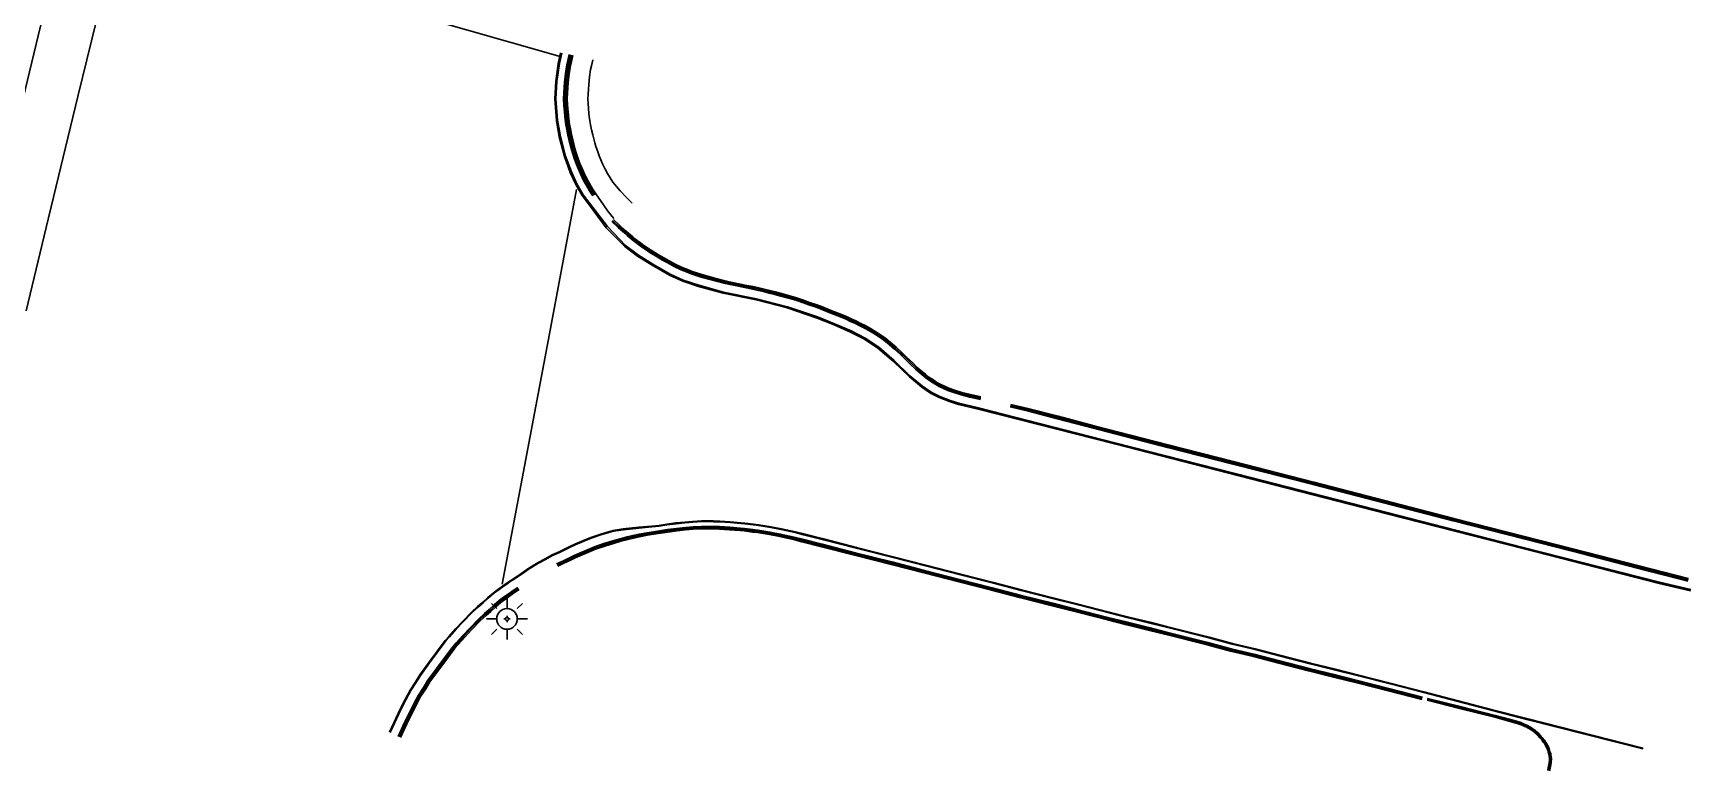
# Model space of a CAD drawing. Header units: metres. Extents: x 585772 to 587013, y 4140825 to 4141582.
# Drawn here: x 586138.1 to 586243.6, y 4140825.1 to 4140872 of the extents above; entities that cross this region are included whole.
import ezdxf

# ---------------------------------------------------------------- set-up
doc = ezdxf.new("R2010")
doc.units = ezdxf.units.M
doc.header["$MEASUREMENT"] = 0
for name, color, linetype, lineweight in [('BACK_OF_CURB', 5, 'Continuous', 30), ('BOTTOM_OF_CURB', 3, 'Continuous', 30), ('ELECTRIC_POLE', 4, 'Continuous', 30), ('FOOT_PATH', 2, 'Continuous', 30), ('GUTTER', 30, 'Continuous', 30), ('LIGHT_POLE', 5, 'Continuous', 30), ('PAINT_STRIPE', 4, 'Continuous', 30), ('TOP_OF_CURB', 1, 'Continuous', 30)]:
    doc.layers.add(name, color=color, linetype=linetype, lineweight=lineweight)
doc.layers.add('PAVED_ROAD', color=140, linetype='Continuous', lineweight=30, true_color=0x38a9ff)

# ---------------------------------------------------------------- blocks, each defined once
blk = doc.blocks.new('SYM232')
at = {"layer": 'ELECTRIC_POLE'}
for p, q in [((-2, 0), (-1, 0)), ((0, 1), (0, 2)), ((1, 0), (2, 0)), ((0, -1), (0, -2))]:
    blk.add_line(p, q, dxfattribs=at)
blk.add_circle((0, 0), 1.000000000149078, dxfattribs=at)
blk = doc.blocks.new('SYM001')
at = {"layer": 'ELECTRIC_POLE', "xscale": 0.5, "yscale": 0.5, "zscale": 0.5}
blk.add_blockref('SYM232', (0, 0), dxfattribs=at)
blk = doc.blocks.new('SYM205')
at = {"color": 0, "linetype": 'ByBlock', "lineweight": -2}
for p, q in [((0, 0.25), (0, 0.5)), ((-0.25, 0.25), (-0.375, 0.375)), ((0.25, 0.25), (0.375, 0.375)), ((0.25, 0), (0.5, 0)), ((-0.25, -0.25), (-0.375, -0.375)), ((0, -0.25), (0, -0.5)), ((0.25, -0.25), (0.375, -0.375))]:
    blk.add_line(p, q, dxfattribs=at)
at = {"color": 0, "linetype": 'ByBlock', "lineweight": -2, "flags": 128}
blk.add_lwpolyline([(-0.5, 0), (-0.25, 0, 1), (0.25, 0, 1), (-0.25, 0)], format="xyb", dxfattribs=at)
blk = doc.blocks.new('SYM205_1')
at = {"layer": 'LIGHT_POLE', "xscale": 26.246667, "yscale": 26.246667, "zscale": 26.246667}
blk.add_blockref('SYM205', (0, 0), dxfattribs=at)
blk = doc.blocks.new('SYM003')
at = {"layer": 'LIGHT_POLE', "xscale": 0.5, "yscale": 0.5, "zscale": 0.5}
blk.add_blockref('SYM205_1', (0, 0), dxfattribs=at)

msp = doc.modelspace()

# ---------------------------------------------------------------- linework, layer by layer
at = {"layer": 'BACK_OF_CURB'}
for points in [[(586173.869286, 4140861.775898, -18.893358), (586173.649834, 4140862.100898, -18.876809), (586173.455513, 4140862.439981, -18.85569), (586173.28332, 4140862.748252, -18.829771), (586173.085087, 4140863.15391, -18.815), (586172.95836, 4140863.457286, -18.818), (586172.844688, 4140863.734768, -18.82), (586172.694167, 4140864.145463, -18.824), (586172.600893, 4140864.409504, -18.826), (586172.515916, 4140864.691397, -18.827), (586172.383329, 4140865.231129, -18.83), (586172.292514, 4140865.594552, -18.832), (586172.228775, 4140865.94527, -18.836), (586172.16965, 4140866.241029, -18.835), (586172.124815, 4140866.568471, -18.837), (586172.102255, 4140866.803194, -18.838), (586172.048684, 4140867.466396, -18.839), (586172.026367, 4140867.854891, -18.839), (586172.048779, 4140868.236073, -18.84), (586172.089095, 4140868.898864, -18.841), (586172.150387, 4140869.447332, -18.842), (586172.231768, 4140869.979936, -18.844), (586172.294976, 4140870.255466, -18.844), (586172.378094, 4140870.634282, -18.845)], [(586175.023614, 4140860.175075, -18.791), (586175.427746, 4140859.789141, -18.794), (586175.737467, 4140859.506623, -18.795), (586176.003855, 4140859.28147, -18.796), (586176.245905, 4140859.066726, -18.797), (586176.366401, 4140858.972067, -18.797), (586176.532261, 4140858.847616, -18.797), (586176.711785, 4140858.718195, -18.797), (586176.878683, 4140858.590979, -18.797), (586177.020159, 4140858.485468, -18.798), (586177.125906, 4140858.413218, -18.797), (586177.278817, 4140858.30691, -18.797), (586177.414588, 4140858.221321, -18.797), (586177.882263, 4140857.936922, -18.794), (586178.229431, 4140857.733961, -18.79), (586178.567398, 4140857.548801, -18.789), (586178.957315, 4140857.325893, -18.784), (586179.392454, 4140857.128014, -18.777723), (586179.725684, 4140856.985137, -18.769638), (586180.02553, 4140856.874619, -18.764051), (586180.652263, 4140856.668445, -18.755947), (586181.632628, 4140856.406955, -18.74702), (586182.19476, 4140856.250722, -18.742341), (586182.488883, 4140856.191871, -18.7394), (586183.512088, 4140855.981498, -18.724382), (586183.914095, 4140855.906847, -18.721), (586184.284342, 4140855.822175, -18.718), (586184.613064, 4140855.74261, -18.713328), (586184.968137, 4140855.650513, -18.711), (586185.324829, 4140855.565926, -18.708), (586185.723909, 4140855.455489, -18.704), (586186.304013, 4140855.304436, -18.697), (586186.671608, 4140855.184515, -18.694), (586187.175529, 4140855.022657, -18.689), (586187.506389, 4140854.896718, -18.687), (586187.913214, 4140854.760174, -18.682), (586188.259635, 4140854.634874, -18.679305), (586188.816906, 4140854.412923, -18.670396), (586189.358505, 4140854.202529, -18.662372), (586189.852469, 4140853.992587, -18.658386), (586190.186541, 4140853.837319, -18.658), (586190.452675, 4140853.725493, -18.658609), (586190.776198, 4140853.559647, -18.663), (586191.08176, 4140853.405469, -18.666), (586191.39469, 4140853.229315, -18.672), (586191.621388, 4140853.090567, -18.677265), (586191.965351, 4140852.877162, -18.687973), (586192.337188, 4140852.615682, -18.697372), (586192.665601, 4140852.347238, -18.7046), (586193.009069, 4140852.050052, -18.70795), (586193.386162, 4140851.714709, -18.709), (586193.706654, 4140851.398721, -18.709), (586194.051357, 4140851.06306, -18.707), (586194.365332, 4140850.762602, -18.707), (586194.619636, 4140850.546668, -18.708), (586194.876187, 4140850.322086, -18.708), (586195.106, 4140850.136385, -18.708), (586195.34834, 4140849.983733, -18.708), (586195.614717, 4140849.807574, -18.709), (586195.828261, 4140849.696304, -18.71), (586196.098798, 4140849.556464, -18.711), (586196.375619, 4140849.440326, -18.712), (586196.677134, 4140849.32777, -18.714), (586197.200008, 4140849.165221, -18.717), (586197.74205, 4140849.028511, -18.721), (586198.417304, 4140848.876855, -18.727)], [(586200.316527, 4140848.408302, -18.734), (586201.488839, 4140848.122578, -18.74), (586203.329882, 4140847.651403, -18.748784), (586205.620757, 4140847.050439, -18.762888), (586210.328971, 4140845.825001, -18.795428), (586214.485376, 4140844.759438, -18.828807), (586219.595796, 4140843.455766, -18.871295), (586223.5351, 4140842.435865, -18.907), (586228.508136, 4140841.143387, -18.942), (586233.007452, 4140839.996595, -18.921), (586236.913429, 4140839.004612, -18.874027), (586241.142047, 4140837.909308, -18.826633), (586243.457457, 4140837.314724, -18.803)], [(586171.473391, 4140838.1026, -18.905785), (586171.901051, 4140838.309624, -18.859696), (586172.205373, 4140838.452627, -18.835588), (586172.581784, 4140838.636324, -18.800657), (586172.876953, 4140838.768073, -18.798585), (586173.427473, 4140838.997559, -18.791), (586173.875131, 4140839.180358, -18.783), (586174.462302, 4140839.38983, -18.772), (586175.021151, 4140839.557989, -18.762), (586175.483603, 4140839.695412, -18.751), (586175.939295, 4140839.813945, -18.739), (586176.289465, 4140839.893574, -18.726), (586176.68761, 4140839.977431, -18.716), (586177.183753, 4140840.076704, -18.708), (586177.72493, 4140840.161489, -18.702466), (586178.483764, 4140840.277851, -18.698758), (586179.062249, 4140840.354548, -18.699731), (586179.616549, 4140840.412096, -18.701356), (586180.097491, 4140840.45226, -18.707), (586180.633196, 4140840.480879, -18.712), (586181.05216, 4140840.480879, -18.717), (586181.372775, 4140840.478271, -18.72), (586181.768929, 4140840.462307, -18.723), (586182.415965, 4140840.422996, -18.727), (586183.093119, 4140840.367854, -18.732), (586183.336674, 4140840.34656, -18.733), (586183.87929, 4140840.280997, -18.737), (586184.188499, 4140840.244603, -18.738), (586184.456325, 4140840.198131, -18.741), (586184.955084, 4140840.116718, -18.743), (586185.60643, 4140839.991102, -18.746), (586185.896021, 4140839.927673, -18.748), (586186.486294, 4140839.794402, -18.751), (586187.013575, 4140839.663179, -18.754), (586188.271183, 4140839.346415, -18.76), (586190.368849, 4140838.808431, -18.773), (586192.710538, 4140838.217357, -18.786), (586194.780652, 4140837.675769, -18.797), (586197.007746, 4140837.110227, -18.809), (586199.092566, 4140836.570971, -18.82), (586200.869442, 4140836.114534, -18.829), (586202.951517, 4140835.586739, -18.838045), (586204.48426, 4140835.191595, -18.847523), (586206.462624, 4140834.689844, -18.856464), (586207.695929, 4140834.376369, -18.858), (586209.149341, 4140834.017393, -18.861), (586210.112614, 4140833.772518, -18.86558), (586212.80867, 4140833.09403, -18.873), (586214.303238, 4140832.698012, -18.875), (586215.755268, 4140832.34508, -18.879), (586217.378854, 4140831.921233, -18.883277), (586219.267958, 4140831.439563, -18.891), (586220.866846, 4140831.048553, -18.901), (586222.339893, 4140830.675067, -18.91), (586224.345196, 4140830.161502, -18.923), (586226.483808, 4140829.611836, -18.939)], [(586161.464178, 4140827.203638, -18.851), (586161.872987, 4140828.078033, -18.853), (586162.165997, 4140828.6864, -18.856), (586162.462945, 4140829.264502, -18.859), (586162.748972, 4140829.805017, -18.863), (586163.069569, 4140830.286127, -18.87), (586163.341837, 4140830.75079, -18.872), (586163.902444, 4140831.513096, -18.879152), (586164.38545, 4140832.173499, -18.883633), (586164.921175, 4140832.877452, -18.890534), (586165.132675, 4140833.116521, -18.891), (586165.550095, 4140833.593786, -18.891), (586165.985038, 4140834.051825, -18.892056), (586166.534022, 4140834.619361, -18.889), (586166.913464, 4140834.966509, -18.888965), (586167.217466, 4140835.229173, -18.89119), (586167.530552, 4140835.514761, -18.892), (586167.847387, 4140835.786456, -18.888), (586168.178384, 4140836.035948, -18.885), (586168.401779, 4140836.19718, -18.883), (586168.643488, 4140836.362319, -18.913477), (586168.916612, 4140836.550455, -18.926845), (586169.025435, 4140836.619603, -18.935471)], [(586226.812336, 4140829.57376, -18.943), (586228.888503, 4140829.045949, -18.923924), (586231.122744, 4140828.489238, -18.902825), (586232.09363, 4140828.227021, -18.890485), (586232.614217, 4140828.078588, -18.88), (586232.736308, 4140828.031607, -18.877), (586232.861011, 4140827.981703, -18.874), (586233.044727, 4140827.898698, -18.87), (586233.157758, 4140827.846506, -18.867), (586233.258337, 4140827.791091, -18.864), (586233.305273, 4140827.765813, -18.862), (586233.392347, 4140827.715831, -18.859), (586233.477001, 4140827.659847, -18.856), (586233.564545, 4140827.599545, -18.852), (586233.631983, 4140827.546132, -18.849), (586233.718344, 4140827.472693, -18.845), (586233.814398, 4140827.382249, -18.84), (586233.85813, 4140827.332696, -18.837), (586233.906857, 4140827.278724, -18.834), (586233.992158, 4140827.184851, -18.829), (586234.056145, 4140827.11157, -18.825), (586234.111132, 4140827.046735, -18.822), (586234.171786, 4140826.968834, -18.817), (586234.229393, 4140826.888649, -18.813), (586234.283085, 4140826.812262, -18.808), (586234.336662, 4140826.726501, -18.803), (586234.380917, 4140826.652709, -18.798), (586234.405593, 4140826.60624, -18.795), (586234.435092, 4140826.53206, -18.79), (586234.473798, 4140826.436298, -18.784), (586234.501682, 4140826.359781, -18.779), (586234.523871, 4140826.281673, -18.774), (586234.566484, 4140826.137364, -18.764), (586234.581453, 4140826.064852, -18.759), (586234.595794, 4140825.983547, -18.754), (586234.602014, 4140825.918213, -18.749), (586234.605829, 4140825.853507, -18.744), (586234.605829, 4140825.7865, -18.739), (586234.601603, 4140825.707573, -18.734), (586234.591713, 4140825.597327, -18.726), (586234.57168, 4140825.482801, -18.717), (586234.510053, 4140825.160599, -18.695), (586234.495821, 4140825.103647, -18.691)]]:
    msp.add_polyline3d(points, dxfattribs=at)
at = {"layer": 'BOTTOM_OF_CURB'}
for points in [[(586173.718126, 4140861.678353, -18.944), (586173.496969, 4140862.005627, -18.95), (586173.298849, 4140862.35134, -18.955), (586173.123766, 4140862.664786, -18.96), (586172.921038, 4140863.079641, -18.965), (586172.792029, 4140863.388478, -18.968), (586172.676843, 4140863.669657, -18.97), (586172.524798, 4140864.084512, -18.974), (586172.429769, 4140864.35352, -18.976), (586172.342227, 4140864.643919, -18.977), (586172.208611, 4140865.18784, -18.98), (586172.116463, 4140865.5566, -18.982), (586172.051958, 4140865.911532, -18.986), (586171.992061, 4140866.211149, -18.985), (586171.945987, 4140866.547643, -18.987), (586171.92295, 4140866.787337, -18.988), (586171.8691, 4140867.453986, -18.989), (586171.846063, 4140867.855013, -18.989), (586171.8691, 4140868.24682, -18.99), (586171.909703, 4140868.914334, -18.991), (586171.971904, 4140869.470931, -18.992), (586172.054838, 4140870.0137, -18.994), (586172.119342, 4140870.29488, -18.994), (586172.202276, 4140870.672859, -18.995)], [(586174.913112, 4140860.059363, -18.931), (586175.318567, 4140859.672165, -18.934), (586175.631874, 4140859.386376, -18.935), (586175.899106, 4140859.16051, -18.936), (586176.143301, 4140858.943864, -18.937), (586176.268955, 4140858.845152, -18.937), (586176.437456, 4140858.71872, -18.937), (586176.616488, 4140858.589654, -18.937), (586176.782356, 4140858.463222, -18.937), (586176.927162, 4140858.355228, -18.938), (586177.035107, 4140858.281476, -18.937), (586177.190444, 4140858.173482, -18.937), (586177.330354, 4140858.085284, -18.937), (586177.800314, 4140857.799495, -18.934), (586178.150601, 4140857.59471, -18.93), (586178.489249, 4140857.409178, -18.929), (586178.884337, 4140857.183312, -18.924), (586179.327804, 4140856.981646, -18.917723), (586179.666452, 4140856.836447, -18.909638), (586179.972847, 4140856.723514, -18.904051), (586180.606609, 4140856.515028, -18.895947), (586181.590587, 4140856.252575, -18.88702), (586182.157591, 4140856.094987, -18.882341), (586182.457075, 4140856.035064, -18.8794), (586183.481368, 4140855.824467, -18.864382), (586183.88164, 4140855.750139, -18.861), (586184.247686, 4140855.666427, -18.858), (586184.574156, 4140855.587407, -18.853328), (586184.929588, 4140855.495217, -18.851), (586185.285019, 4140855.410929, -18.848), (586185.682412, 4140855.300959, -18.844), (586186.259001, 4140855.150821, -18.837), (586186.622331, 4140855.032291, -18.834), (586187.122568, 4140854.871617, -18.829), (586187.452453, 4140854.74605, -18.827), (586187.860541, 4140854.609081, -18.822), (586188.202809, 4140854.485283, -18.819305), (586188.758335, 4140854.264027, -18.810396), (586189.298229, 4140854.054295, -18.802372), (586189.787441, 4140853.846374, -18.798386), (586190.121811, 4140853.690968, -18.798), (586190.385093, 4140853.580339, -18.798609), (586190.703665, 4140853.417031, -18.803), (586191.00644, 4140853.264259, -18.806), (586191.313658, 4140853.091321, -18.812), (586191.537449, 4140852.954353, -18.817265), (586191.877083, 4140852.743633, -18.827973), (586192.240413, 4140852.488135, -18.837372), (586192.562606, 4140852.224776, -18.8446), (586192.903557, 4140851.929767, -18.84795), (586193.27676, 4140851.597883, -18.849), (586193.594674, 4140851.284437, -18.849), (586193.940232, 4140850.947944, -18.847), (586194.258146, 4140850.643717, -18.847), (586194.515155, 4140850.425485, -18.848), (586194.773172, 4140850.19962, -18.848), (586195.01276, 4140850.006021, -18.848), (586195.261562, 4140849.849298, -18.848), (586195.533401, 4140849.669527, -18.849), (586195.754559, 4140849.55429, -18.85), (586196.031006, 4140849.411395, -18.851), (586196.316667, 4140849.291548, -18.852), (586196.625366, 4140849.17631, -18.854), (586197.156662, 4140849.011143, -18.857), (586197.704949, 4140848.872858, -18.861), (586198.382243, 4140848.720744, -18.867)], [(586200.27864, 4140848.252853, -18.884), (586201.45006, 4140847.967346, -18.89), (586203.289747, 4140847.496518, -18.898784), (586205.580307, 4140846.895637, -18.912888), (586210.288953, 4140845.670085, -18.945428), (586214.445735, 4140844.604426, -18.978807), (586219.55597, 4140843.300802, -19.021295), (586223.494926, 4140842.280991, -19.057), (586228.468253, 4140840.988437, -19.092), (586232.968002, 4140839.841535, -19.071), (586236.873677, 4140838.849628, -19.024027), (586241.10209, 4140837.754378, -18.976633), (586243.417661, 4140837.159752, -18.953)], [(586171.403676, 4140838.246613, -18.965), (586171.832168, 4140838.45404, -18.959), (586172.13626, 4140838.596935, -18.954), (586172.51407, 4140838.781315, -18.950657), (586172.813555, 4140838.914991, -18.948585), (586173.366448, 4140839.145466, -18.941), (586173.817978, 4140839.329846, -18.933), (586174.412339, 4140839.541883, -18.922), (586174.975311, 4140839.711282, -18.912), (586175.440663, 4140839.849567, -18.901), (586175.901408, 4140839.969414, -18.889), (586176.255235, 4140840.049875, -18.876), (586176.655425, 4140840.134163, -18.866), (586177.155662, 4140840.234255, -18.858), (586177.700422, 4140840.319601, -18.823744), (586177.834773, 4140840.340203, -18.816643), (586178.461121, 4140840.43625, -18.848758), (586179.04347, 4140840.513459, -18.849731), (586179.601629, 4140840.571407, -18.851356), (586180.086563, 4140840.611905, -18.857), (586180.628925, 4140840.640879, -18.862), (586181.05281, 4140840.640879, -18.867), (586181.376648, 4140840.638245, -18.87), (586181.777002, 4140840.622111, -18.873), (586182.42731, 4140840.582601, -18.877), (586183.10658, 4140840.527287, -18.882), (586183.353243, 4140840.505721, -18.883), (586183.898238, 4140840.439871, -18.887), (586184.211544, 4140840.402995, -18.888), (586184.48289, 4140840.355913, -18.891), (586184.983127, 4140840.274259, -18.893), (586185.638701, 4140840.147826, -18.896), (586185.930757, 4140840.083858, -18.898), (586186.523237, 4140839.950088, -18.901), (586187.052435, 4140839.818388, -18.904), (586188.310597, 4140839.501485, -18.91), (586190.408302, 4140838.96349, -18.923), (586192.750366, 4140838.372322, -18.936), (586194.820591, 4140837.830705, -18.947), (586197.047469, 4140837.265218, -18.959), (586199.132504, 4140836.725906, -18.97), (586200.909004, 4140836.269566, -18.979), (586202.991147, 4140835.741754, -18.988045), (586204.523899, 4140835.346607, -18.997523), (586206.501998, 4140834.844924, -19.006464), (586207.734819, 4140834.531572, -19.008), (586209.188234, 4140834.172595, -19.011), (586210.151848, 4140833.927633, -19.01558), (586212.848686, 4140833.248949, -19.023), (586214.342627, 4140832.853096, -19.025), (586215.794373, 4140832.500234, -19.029), (586217.418827, 4140832.07616, -19.033277), (586219.306728, 4140831.594796, -19.041), (586220.905513, 4140831.203812, -19.051), (586222.379402, 4140830.830113, -19.06), (586224.384958, 4140830.316483, -19.073), (586226.523636, 4140829.7668, -19.089)], [(586161.319237, 4140827.271402, -19.001), (586161.728436, 4140828.146632, -19.003), (586162.022737, 4140828.757679, -19.006), (586162.321069, 4140829.338476, -19.009), (586162.611338, 4140829.887006, -19.013), (586162.933859, 4140830.371004, -19.02), (586163.208002, 4140830.838869, -19.022), (586163.773423, 4140831.607719, -19.029152), (586164.257205, 4140832.269183, -19.033633), (586164.797428, 4140832.979046, -19.040534), (586165.012538, 4140833.222197, -19.041), (586165.431816, 4140833.701585, -19.041), (586165.869523, 4140834.162535, -19.042056), (586166.422417, 4140834.734114, -19.039), (586166.807139, 4140835.086092, -19.038965), (586167.11123, 4140835.348834, -19.04119), (586167.424537, 4140835.634623, -19.042), (586167.747058, 4140835.911193, -19.038), (586168.083401, 4140836.164716, -19.035), (586168.309816, 4140836.328127, -19.033), (586168.552976, 4140836.494257, -19.032), (586168.828295, 4140836.683905, -19.03), (586168.939626, 4140836.754647, -19.03)], [(586226.841903, 4140829.690061, -19.093), (586228.917793, 4140829.16232, -19.073924), (586231.152898, 4140828.605393, -19.052825), (586232.125728, 4140828.342652, -19.040485), (586232.652293, 4140828.192514, -19.03), (586232.78015, 4140828.143314, -19.027), (586232.90803, 4140828.092139, -19.024), (586233.094585, 4140828.007851, -19.02), (586233.211934, 4140827.953666, -19.017), (586233.315742, 4140827.896471, -19.014), (586233.363603, 4140827.870695, -19.012), (586233.455376, 4140827.818015, -19.009), (586233.54414, 4140827.759315, -19.006), (586233.635913, 4140827.696098, -19.002), (586233.708127, 4140827.638903, -18.999), (586233.798396, 4140827.562141, -18.995), (586233.9007, 4140827.465812, -18.99), (586233.947654, 4140827.412607, -18.987), (586233.995797, 4140827.359282, -18.984), (586234.081767, 4140827.264673, -18.979), (586234.147104, 4140827.189846, -18.975), (586234.204274, 4140827.122437, -18.972), (586234.267892, 4140827.040729, -18.967), (586234.327211, 4140826.958162, -18.963), (586234.383132, 4140826.878604, -18.958), (586234.439012, 4140826.789156, -18.953), (586234.485436, 4140826.711748, -18.948), (586234.514666, 4140826.656703, -18.945), (586234.546475, 4140826.576715, -18.94), (586234.585833, 4140826.479338, -18.934), (586234.615922, 4140826.39677, -18.929), (586234.639134, 4140826.315062, -18.924), (586234.682992, 4140826.166537, -18.914), (586234.699326, 4140826.087409, -18.909), (586234.714801, 4140825.999681, -18.904), (586234.721678, 4140825.927434, -18.899), (586234.725829, 4140825.857042, -18.894), (586234.725829, 4140825.78329, -18.889), (586234.721316, 4140825.699002, -18.884), (586234.710784, 4140825.5816, -18.876), (586234.689722, 4140825.461189, -18.867), (586234.627286, 4140825.134761, -18.845), (586234.612242, 4140825.074555, -18.841)]]:
    msp.add_polyline3d(points, dxfattribs=at)
at = {"layer": 'FOOT_PATH'}
for points in [[(586175.056225, 4140860.243595, -18.943), (586174.674103, 4140860.714125, -18.929794), (586174.391872, 4140861.10135, -18.916215), (586173.908695, 4140861.80713, -18.891227), (586173.692297, 4140862.127362, -18.877), (586173.499031, 4140862.464604, -18.860483), (586173.327641, 4140862.771437, -18.848577), (586173.130656, 4140863.174541, -18.836408), (586173.004563, 4140863.476399, -18.828), (586172.891312, 4140863.752854, -18.824), (586172.741215, 4140864.162393, -18.824), (586172.648428, 4140864.425056, -18.824), (586172.564162, 4140864.704586, -18.826), (586172.431861, 4140865.243154, -18.825), (586172.341417, 4140865.605094, -18.828), (586172.277891, 4140865.954642, -18.828), (586172.21898, 4140866.249329, -18.827), (586172.174489, 4140866.574256, -18.827), (586172.152062, 4140866.807599, -18.828), (586172.098568, 4140867.469843, -18.837), (586172.076451, 4140867.854858, -18.844), (586172.09869, 4140868.233088, -18.847), (586172.138926, 4140868.894567, -18.851), (586172.199966, 4140869.440777, -18.854), (586172.280915, 4140869.970557, -18.856), (586172.343764, 4140870.244518, -18.856), (586172.426932, 4140870.623566, -18.857)], [(586176.221227, 4140861.221712, -18.91), (586175.857207, 4140861.585887, -18.901), (586175.456324, 4140862.00999, -18.886042), (586174.992505, 4140862.544304, -18.863399), (586174.805448, 4140862.821116, -18.85), (586174.639848, 4140863.110082, -18.834), (586174.489507, 4140863.379234, -18.822224), (586174.32525, 4140863.715363, -18.806882), (586174.215768, 4140863.977454, -18.799499), (586174.113547, 4140864.226985, -18.797301), (586173.974553, 4140864.60623, -18.798), (586173.894541, 4140864.832729, -18.797), (586173.828947, 4140865.050321, -18.797), (586173.704139, 4140865.558386, -18.803472), (586173.623407, 4140865.881458, -18.808281), (586173.565458, 4140866.200321, -18.811), (586173.512163, 4140866.466915, -18.809), (586173.476698, 4140866.725925, -18.809), (586173.45775, 4140866.923072, -18.807855), (586173.406284, 4140867.560208, -18.812), (586173.389409, 4140867.853973, -18.815), (586173.407098, 4140868.154829, -18.816), (586173.445242, 4140868.781918, -18.82), (586173.499667, 4140869.26893, -18.823), (586173.569306, 4140869.724691, -18.825), (586173.622717, 4140869.957515, -18.826), (586173.707222, 4140870.342652, -18.828)]]:
    msp.add_polyline3d(points, dxfattribs=at)
at = {"layer": 'GUTTER'}
for points in [[(586243.605789, 4140836.615569, -18.935), (586241.600362, 4140837.080535, -18.954), (586232.932579, 4140839.301005, -19.042), (586224.264796, 4140841.521475, -19.044), (586215.597012, 4140843.741946, -18.953), (586206.929229, 4140845.962416, -18.892402), (586198.261446, 4140848.182887, -18.833199), (586197.007322, 4140848.48029, -18.827), (586196.447009, 4140848.654478, -18.827), (586195.797437, 4140848.911582, -18.826), (586195.253241, 4140849.193906, -18.824), (586194.691513, 4140849.556872, -18.821), (586193.888854, 4140850.234114, -18.818568), (586192.899834, 4140851.195378, -18.817487), (586191.906992, 4140852.048691, -18.813223), (586191.034475, 4140852.615884, -18.808937), (586190.15225, 4140853.080235, -18.807969), (586189.09056, 4140853.543579, -18.810281), (586188.007022, 4140853.969892, -18.813229), (586186.103919, 4140854.621566, -18.82406), (586184.121391, 4140855.129822, -18.838756), (586182.029532, 4140855.558428, -18.858), (586180.449316, 4140855.986455, -18.875748), (586179.462375, 4140856.324158, -18.886349), (586178.632906, 4140856.692072, -18.891501), (586177.517972, 4140857.326009, -18.895), (586176.606753, 4140857.906506, -18.894), (586175.789792, 4140858.520559, -18.895), (586174.632877, 4140859.726398, -18.898694), (586173.084888, 4140861.748804, -18.905088), (586172.693651, 4140862.439784, -18.909883), (586172.34365, 4140863.20299, -18.914416), (586171.968467, 4140864.202602, -18.919443), (586171.641879, 4140865.454292, -18.921383), (586171.463918, 4140866.491496, -18.923849), (586171.360015, 4140867.85534, -18.931), (586171.426114, 4140868.956036, -18.939), (586171.577885, 4140870.104718, -18.947), (586171.728322, 4140870.776851, -18.952)], [(586240.54915, 4140826.472729, -18.97), (586233.156861, 4140828.353262, -19.010258), (586230.970656, 4140828.921205, -19.021807), (586228.784452, 4140829.489149, -19.030033), (586226.598247, 4140830.057093, -19.034098), (586224.459444, 4140830.606808, -19.033509), (586222.453415, 4140831.120559, -19.028358), (586220.977946, 4140831.494659, -19.021), (586219.379357, 4140831.885595, -19.013), (586217.493708, 4140832.366385, -19.005), (586215.867628, 4140832.790883, -19), (586214.416416, 4140833.143616, -18.997), (586212.923648, 4140833.539158, -18.995), (586210.225346, 4140834.218211, -18.986), (586209.261092, 4140834.463335, -18.982), (586207.807673, 4140834.822313, -18.98), (586206.575758, 4140835.135435, -18.975), (586204.598153, 4140835.636992, -18.968), (586203.065384, 4140836.032144, -18.962), (586200.983115, 4140836.559987, -18.951), (586199.207318, 4140837.016147, -18.939), (586197.121883, 4140837.555563, -18.927), (586194.895409, 4140838.120947, -18.917), (586192.824976, 4140838.662618, -18.906), (586190.48221, 4140839.253964, -18.89159), (586188.384432, 4140839.791977, -18.876), (586187.125232, 4140840.109142, -18.868), (586186.592443, 4140840.241736, -18.867), (586185.995827, 4140840.376439, -18.865), (586185.699155, 4140840.441419, -18.865), (586185.03566, 4140840.569378, -18.863), (586184.532655, 4140840.651484, -18.86), (586184.254716, 4140840.699711, -18.858), (586183.933733, 4140840.737491, -18.857), (586183.384281, 4140840.803879, -18.853), (586183.131796, 4140840.825954, -18.852), (586182.448564, 4140840.881591, -18.848), (586181.792126, 4140840.921473, -18.843724), (586181.383903, 4140840.937924, -18.839), (586181.054029, 4140840.940607, -18.837), (586180.620925, 4140840.940607, -18.834), (586180.066092, 4140840.910966, -18.83), (586179.573678, 4140840.869844, -18.828), (586179.00829, 4140840.811146, -18.825), (586178.418705, 4140840.732977, -18.825), (586177.925273, 4140840.657312, -18.824), (586177.697861, 4140840.636182, -18.825), (586177.47045, 4140840.615052, -18.828), (586176.631894, 4140840.534385, -18.843), (586175.656267, 4140840.429519, -18.862), (586175.019288, 4140840.324653, -18.872), (586174.868077, 4140840.286257, -18.874), (586174.716865, 4140840.247861, -18.876), (586174.228632, 4140840.100951, -18.881), (586173.607838, 4140839.879484, -18.889), (586173.14207, 4140839.68929, -18.896), (586172.580451, 4140839.455178, -18.906), (586172.265099, 4140839.31442, -18.912), (586171.882142, 4140839.127528, -18.92), (586171.578898, 4140838.985031, -18.926), (586171.147347, 4140838.776123, -18.933), (586170.702435, 4140838.533753, -18.943), (586170.257523, 4140838.291382, -18.952), (586169.660859, 4140837.928384, -18.962), (586169.146399, 4140837.583628, -18.969), (586168.63194, 4140837.238872, -18.975439), (586168.511617, 4140837.162417, -18.976293), (586168.228427, 4140836.967347, -18.979), (586167.980062, 4140836.797661, -18.982), (586167.742824, 4140836.626438, -18.985), (586167.387306, 4140836.358463, -18.985989), (586167.044399, 4140836.064411, -18.991), (586166.730301, 4140835.7779, -18.996298), (586166.425888, 4140835.514881, -18.998), (586166.022233, 4140835.145581, -18.996), (586165.45532, 4140834.559509, -18.996444), (586165.007701, 4140834.088121, -18.994), (586164.581764, 4140833.601119, -18.99), (586164.353706, 4140833.343332, -18.987), (586163.797354, 4140832.612276, -18.983), (586163.310791, 4140831.94701, -18.979264), (586162.728113, 4140831.154692, -18.971), (586162.447244, 4140830.675349, -18.965), (586162.117823, 4140830.180996, -18.958), (586161.812343, 4140829.603722, -18.954), (586161.509047, 4140829.013262, -18.951), (586161.210119, 4140828.392606, -18.949), (586160.799522, 4140827.514387, -18.946)]]:
    msp.add_polyline3d(points, dxfattribs=at)
at = {"layer": 'PAINT_STRIPE', "extrusion": (-0.2731427976153011, -0.9619734986531003, 2.98237e-09), "elevation": -4143516.293399, "flags": 128}
msp.add_lwpolyline([(-567195.514966, -18.712643), (-567186.143132, -18.536643), (-567176.771298, -18.685643), (-567167.399464, -18.931643)], dxfattribs=at)
at = {"layer": 'PAINT_STRIPE'}
for points in [[(586134.339615, 4140855.400108, -18.704), (586136.047468, 4140862.078909, -18.727731), (586138.553847, 4140872.480322, -18.768369), (586139.64835, 4140876.864678, -18.786)], [(586142.961536, 4140876.327671, -18.735), (586140.93261, 4140868.00145, -18.70175), (586138.903685, 4140859.67523, -18.672289), (586137.639458, 4140854.361843, -18.656)], [(586172.670007, 4140862.084671, -18.907), (586170.940045, 4140852.889472, -18.754), (586169.210084, 4140843.694272, -18.783), (586167.932975, 4140836.968595, -18.969)]]:
    msp.add_polyline3d(points, dxfattribs=at)
at = {"layer": 'PAVED_ROAD'}
for points in [[(586243.588344, 4140836.540326, -18.93), (586241.582053, 4140837.005492, -18.952), (586232.913411, 4140839.226182, -19.04), (586224.245628, 4140841.446653, -19.041), (586215.577845, 4140843.667123, -18.949), (586206.910062, 4140845.887593, -18.890301), (586198.24295, 4140848.107892, -18.833799), (586196.986923, 4140848.405746, -18.826292), (586196.421295, 4140848.581587, -18.825), (586195.765357, 4140848.84121, -18.825), (586195.21441, 4140849.127037, -18.821), (586194.645463, 4140849.494667, -18.819), (586193.836968, 4140850.176833, -18.815349), (586192.847696, 4140851.138342, -18.814711), (586191.860564, 4140851.986747, -18.811604), (586190.995356, 4140852.549189, -18.805642), (586190.11877, 4140853.010572, -18.802891), (586189.060963, 4140853.472222, -18.803561), (586187.980358, 4140853.897381, -18.808382), (586186.081783, 4140854.547504, -18.821223), (586184.104039, 4140855.054534, -18.835067), (586182.011666, 4140855.483245, -18.854), (586180.426692, 4140855.912561, -18.871), (586179.434159, 4140856.252177, -18.880877), (586178.598073, 4140856.623027, -18.886784), (586177.478108, 4140857.259824, -18.891), (586176.562734, 4140857.842968, -18.891), (586175.740543, 4140858.460952, -18.889), (586175.144585, 4140859.055482, -18.891), (586174.548627, 4140859.650012, -18.891), (586173.784017, 4140860.67885, -18.892875), (586173.019407, 4140861.707689, -18.892), (586172.624816, 4140862.404593, -18.892), (586172.272299, 4140863.173284, -18.892982), (586171.894743, 4140864.179218, -18.898213), (586171.566309, 4140865.437982, -18.904532), (586171.387178, 4140866.482011, -18.913738), (586171.2826, 4140867.854719, -18.928435), (586171.349179, 4140868.963419, -18.938), (586171.501761, 4140870.118238, -18.949275), (586171.652948, 4140870.793721, -18.958)], [(586240.560943, 4140826.519088, -18.969), (586233.168771, 4140828.399591, -19.00674), (586230.982684, 4140828.967504, -19.014927), (586228.796479, 4140829.535447, -19.022524), (586226.610215, 4140830.103407, -19.026804), (586224.471332, 4140830.653142, -19.027435), (586222.465227, 4140831.166913, -19.024638), (586220.989506, 4140831.541076, -19.02), (586219.390948, 4140831.932006, -19.011), (586217.505659, 4140832.412703, -19.001), (586215.879319, 4140832.83727, -18.997), (586214.428192, 4140833.189981, -18.995), (586212.935612, 4140833.585473, -18.992), (586210.237075, 4140834.264585, -18.983), (586209.27272, 4140834.509736, -18.981), (586207.8193, 4140834.868714, -18.978), (586206.587529, 4140835.181799, -18.972), (586204.610003, 4140835.683337, -18.965), (586203.077232, 4140836.078489, -18.96), (586200.994943, 4140836.606337, -18.949), (586199.219258, 4140837.062468, -18.936), (586197.13376, 4140837.6019, -18.924), (586194.907349, 4140838.167269, -18.914), (586192.836884, 4140838.708948, -18.905), (586190.494006, 4140839.300322, -18.89), (586188.396216, 4140839.838338, -18.874), (586187.13685, 4140840.155545, -18.866), (586186.603488, 4140840.288281, -18.864), (586186.006212, 4140840.423134, -18.863), (586185.708803, 4140840.488275, -18.862), (586185.044044, 4140840.616478, -18.86), (586184.540597, 4140840.698656, -18.859), (586184.261605, 4140840.747066, -18.857), (586183.939398, 4140840.784989, -18.856), (586183.389235, 4140840.851464, -18.853), (586183.135821, 4140840.87362, -18.852), (586182.451957, 4140840.929308, -18.848), (586181.79454, 4140840.96925, -18.844), (586181.385061, 4140840.985751, -18.84), (586181.054224, 4140840.988442, -18.836), (586180.619648, 4140840.988442, -18.833), (586180.062824, 4140840.958695, -18.828), (586179.569218, 4140840.917473, -18.826), (586179.002675, 4140840.858655, -18.824), (586178.411935, 4140840.780333, -18.824), (586177.91943, 4140840.70481, -18.825), (586177.693436, 4140840.683812, -18.825), (586177.465947, 4140840.662674, -18.829), (586176.627048, 4140840.581975, -18.844), (586175.649821, 4140840.476937, -18.861), (586175.009498, 4140840.37152, -18.871), (586174.856304, 4140840.332621, -18.873), (586174.704081, 4140840.293968, -18.875), (586174.213695, 4140840.14641, -18.88), (586173.590751, 4140839.924176, -18.887255), (586173.123826, 4140839.73351, -18.895), (586172.561497, 4140839.499101, -18.902), (586172.244855, 4140839.357767, -18.908), (586171.861479, 4140839.170671, -18.916), (586171.558304, 4140839.028207, -18.921), (586171.125471, 4140838.818679, -18.929), (586170.679552, 4140838.575759, -18.939), (586170.233637, 4140838.332842, -18.947), (586169.635101, 4140837.968705, -18.958), (586169.11977, 4140837.623366, -18.967), (586168.605794, 4140837.278934, -18.971), (586168.485213, 4140837.202315, -18.97), (586168.201367, 4140837.006793, -18.972), (586167.952568, 4140836.83681, -18.974), (586167.714427, 4140836.664936, -18.977), (586167.35731, 4140836.395755, -18.979), (586167.012703, 4140836.100246, -18.986), (586166.69854, 4140835.813675, -18.99), (586166.3941, 4140835.550632, -18.992), (586165.988866, 4140835.179888, -18.991402), (586165.420785, 4140834.592608, -18.991722), (586164.972339, 4140834.12035, -18.989), (586164.545847, 4140833.632713, -18.987), (586164.316709, 4140833.373705, -18.985), (586163.759013, 4140832.640882, -18.982), (586163.272218, 4140831.975299, -18.975629), (586162.6881, 4140831.181024, -18.965), (586162.406671, 4140830.700724, -18.961), (586162.076674, 4140830.205509, -18.954), (586161.769926, 4140829.625838, -18.951), (586161.466217, 4140829.034572, -18.949), (586161.166902, 4140828.413115, -18.948), (586160.756189, 4140827.534646, -18.947)]]:
    msp.add_polyline3d(points, dxfattribs=at)
at = {"layer": 'TOP_OF_CURB'}
for points in [[(586173.792697, 4140861.728744, -18.893848), (586173.573401, 4140862.053262, -18.876709), (586173.377181, 4140862.39566, -18.855428), (586173.203543, 4140862.706519, -18.828931), (586173.003063, 4140863.116776, -18.815), (586172.875195, 4140863.422882, -18.818), (586172.760766, 4140863.702213, -18.82), (586172.609482, 4140864.114988, -18.824), (586172.515331, 4140864.381512, -18.826), (586172.429072, 4140864.667658, -18.827), (586172.29597, 4140865.209485, -18.83), (586172.204488, 4140865.575576, -18.832), (586172.140367, 4140865.928401, -18.836), (586172.080856, 4140866.226089, -18.835), (586172.035401, 4140866.558057, -18.837), (586172.012602, 4140866.795266, -18.838), (586171.958892, 4140867.460191, -18.839), (586171.936215, 4140867.854952, -18.839), (586171.95894, 4140868.241447, -18.84), (586171.999399, 4140868.906599, -18.841), (586172.061145, 4140869.459132, -18.842), (586172.143303, 4140869.996818, -18.844), (586172.207159, 4140870.275173, -18.844), (586172.290185, 4140870.65357, -18.845)], [(586174.968363, 4140860.117219, -18.791), (586175.373157, 4140859.730653, -18.794), (586175.68467, 4140859.446499, -18.795), (586175.95148, 4140859.22099, -18.796), (586176.194603, 4140859.005295, -18.797), (586176.317678, 4140858.908609, -18.797), (586176.484859, 4140858.783168, -18.797), (586176.664137, 4140858.653925, -18.797), (586176.830519, 4140858.5271, -18.797), (586176.97366, 4140858.420348, -18.798), (586177.080507, 4140858.347347, -18.797), (586177.234631, 4140858.240196, -18.797), (586177.372471, 4140858.153303, -18.797), (586177.841288, 4140857.868208, -18.794), (586178.190016, 4140857.664336, -18.79), (586178.528323, 4140857.47899, -18.789), (586178.920826, 4140857.254602, -18.784), (586179.360129, 4140857.05483, -18.777723), (586179.696068, 4140856.910792, -18.769638), (586179.999188, 4140856.799066, -18.764051), (586180.629436, 4140856.591736, -18.755947), (586181.611608, 4140856.329765, -18.74702), (586182.176176, 4140856.172854, -18.742341), (586182.472979, 4140856.113467, -18.7394), (586183.496728, 4140855.902982, -18.724382), (586183.897868, 4140855.828493, -18.721), (586184.266014, 4140855.744301, -18.718), (586184.59361, 4140855.665008, -18.713328), (586184.948862, 4140855.572865, -18.711), (586185.304924, 4140855.488427, -18.708), (586185.703161, 4140855.378224, -18.704), (586186.281507, 4140855.227629, -18.697), (586186.646969, 4140855.108403, -18.694), (586187.149049, 4140854.947137, -18.689), (586187.479421, 4140854.821384, -18.687), (586187.886878, 4140854.684628, -18.682), (586188.231222, 4140854.560079, -18.679305), (586188.787621, 4140854.338475, -18.670396), (586189.328367, 4140854.128412, -18.662372), (586189.819955, 4140853.91948, -18.658386), (586190.154176, 4140853.764143, -18.658), (586190.418884, 4140853.652916, -18.658609), (586190.739932, 4140853.488339, -18.663), (586191.0441, 4140853.334864, -18.666), (586191.354174, 4140853.160318, -18.672), (586191.579418, 4140853.02246, -18.677265), (586191.921217, 4140852.810397, -18.687973), (586192.288801, 4140852.551908, -18.697372), (586192.614103, 4140852.286007, -18.7046), (586192.956313, 4140851.989909, -18.70795), (586193.331461, 4140851.656296, -18.709), (586193.650664, 4140851.341579, -18.709), (586193.995795, 4140851.005502, -18.707), (586194.311739, 4140850.703159, -18.707), (586194.567396, 4140850.486077, -18.708), (586194.82468, 4140850.260853, -18.708), (586195.05938, 4140850.071203, -18.708), (586195.304951, 4140849.916515, -18.708), (586195.574059, 4140849.738551, -18.709), (586195.79141, 4140849.625297, -18.71), (586196.064902, 4140849.48393, -18.711), (586196.346143, 4140849.365937, -18.712), (586196.65125, 4140849.25204, -18.714), (586197.178335, 4140849.088182, -18.717), (586197.723499, 4140848.950684, -18.721), (586198.399774, 4140848.7988, -18.727)], [(586200.297583, 4140848.330578, -18.734), (586201.46945, 4140848.044962, -18.74), (586203.309815, 4140847.573961, -18.748784), (586205.600532, 4140846.973038, -18.762888), (586210.308962, 4140845.747543, -18.795428), (586214.465555, 4140844.681932, -18.828807), (586219.575883, 4140843.378284, -18.871295), (586223.515013, 4140842.358428, -18.907), (586228.488195, 4140841.065912, -18.942), (586232.987727, 4140839.919065, -18.921), (586236.893553, 4140838.92712, -18.874027), (586241.122069, 4140837.831843, -18.826633), (586243.437559, 4140837.237238, -18.803)], [(586171.438533, 4140838.174606, -18.90566), (586171.86661, 4140838.381832, -18.859789), (586172.170817, 4140838.524781, -18.836457), (586172.547927, 4140838.70882, -18.800657), (586172.845254, 4140838.841532, -18.798585), (586173.396961, 4140839.071512, -18.791), (586173.846554, 4140839.255102, -18.783), (586174.43732, 4140839.465857, -18.772), (586174.998231, 4140839.634635, -18.762), (586175.462133, 4140839.77249, -18.751), (586175.920352, 4140839.891679, -18.739), (586176.27235, 4140839.971724, -18.726), (586176.671517, 4140840.055797, -18.716), (586177.169708, 4140840.155479, -18.708), (586177.712676, 4140840.240545, -18.702466), (586178.472443, 4140840.357051, -18.698758), (586179.052859, 4140840.434004, -18.699731), (586179.609089, 4140840.491751, -18.701356), (586180.092027, 4140840.532082, -18.707), (586180.63106, 4140840.560879, -18.712), (586181.052485, 4140840.560879, -18.717), (586181.374712, 4140840.558258, -18.72), (586181.772965, 4140840.542209, -18.723), (586182.421638, 4140840.502798, -18.727), (586183.099849, 4140840.44757, -18.732), (586183.344958, 4140840.42614, -18.733), (586183.888764, 4140840.360434, -18.737), (586184.200022, 4140840.323799, -18.738), (586184.469607, 4140840.277022, -18.741), (586184.969106, 4140840.195488, -18.743), (586185.622566, 4140840.069464, -18.746), (586185.913389, 4140840.005765, -18.748), (586186.504765, 4140839.872245, -18.751), (586187.033005, 4140839.740784, -18.754), (586188.29089, 4140839.42395, -18.76), (586190.388576, 4140838.88596, -18.773), (586192.730452, 4140838.294839, -18.786), (586194.800622, 4140837.753237, -18.797), (586197.027607, 4140837.187723, -18.809), (586199.112535, 4140836.648439, -18.82), (586200.889223, 4140836.19205, -18.829), (586202.971332, 4140835.664247, -18.838045), (586204.504079, 4140835.269101, -18.847523), (586206.482311, 4140834.767384, -18.856464), (586207.715374, 4140834.453971, -18.858), (586209.168787, 4140834.094994, -18.861), (586210.132231, 4140833.850076, -18.86558), (586212.828678, 4140833.17149, -18.873), (586214.322932, 4140832.775554, -18.875), (586215.77482, 4140832.422657, -18.879), (586217.39884, 4140831.998696, -18.883277), (586219.287343, 4140831.517179, -18.891), (586220.886179, 4140831.126182, -18.901), (586222.359647, 4140830.75259, -18.91), (586224.365077, 4140830.238992, -18.923), (586226.503722, 4140829.689318, -18.939)], [(586161.391708, 4140827.23752, -18.851), (586161.800712, 4140828.112332, -18.853), (586162.094367, 4140828.722039, -18.856), (586162.392007, 4140829.301489, -18.859), (586162.680155, 4140829.846012, -18.863), (586163.001714, 4140830.328566, -18.87), (586163.27492, 4140830.794829, -18.872), (586163.837933, 4140831.560407, -18.879152), (586164.321327, 4140832.221341, -18.883633), (586164.859302, 4140832.928249, -18.890534), (586165.072606, 4140833.169359, -18.891), (586165.490955, 4140833.647686, -18.891), (586165.927281, 4140834.10718, -18.892056), (586166.47822, 4140834.676737, -18.889), (586166.860301, 4140835.026301, -18.888965), (586167.164348, 4140835.289004, -18.89119), (586167.477544, 4140835.574692, -18.892), (586167.797223, 4140835.848824, -18.888), (586168.130893, 4140836.100332, -18.885), (586168.355798, 4140836.262653, -18.883), (586168.598232, 4140836.428288, -18.912278), (586168.872453, 4140836.61718, -18.926246), (586168.98253, 4140836.687125, -18.93682)], [(586226.827119, 4140829.63191, -18.943), (586228.903148, 4140829.104134, -18.923924), (586231.137821, 4140828.547315, -18.902825), (586232.109679, 4140828.284836, -18.890485), (586232.633255, 4140828.135551, -18.88), (586232.758229, 4140828.087461, -18.877), (586232.884521, 4140828.036921, -18.874), (586233.069656, 4140827.953275, -18.87), (586233.184846, 4140827.900086, -18.867), (586233.28704, 4140827.843781, -18.864), (586233.334438, 4140827.818254, -18.862), (586233.423861, 4140827.766923, -18.859), (586233.510571, 4140827.709581, -18.856), (586233.600229, 4140827.647822, -18.852), (586233.670055, 4140827.592518, -18.849), (586233.75837, 4140827.517417, -18.845), (586233.857549, 4140827.42403, -18.84), (586233.902892, 4140827.372652, -18.837), (586233.951327, 4140827.319003, -18.834), (586234.036962, 4140827.224762, -18.829), (586234.101625, 4140827.150708, -18.825), (586234.157703, 4140827.084586, -18.822), (586234.219839, 4140827.004782, -18.817), (586234.278302, 4140826.923405, -18.813), (586234.333108, 4140826.845433, -18.808), (586234.387837, 4140826.757828, -18.803), (586234.433177, 4140826.682229, -18.798), (586234.460129, 4140826.631472, -18.795), (586234.490783, 4140826.554387, -18.79), (586234.529815, 4140826.457818, -18.784), (586234.558802, 4140826.378276, -18.779), (586234.581502, 4140826.298368, -18.774), (586234.624738, 4140826.15195, -18.764), (586234.640389, 4140826.076131, -18.759), (586234.655298, 4140825.991614, -18.754), (586234.661846, 4140825.922824, -18.749), (586234.665829, 4140825.855274, -18.744), (586234.665829, 4140825.784895, -18.739), (586234.661459, 4140825.703288, -18.734), (586234.651249, 4140825.589464, -18.726), (586234.630701, 4140825.471995, -18.717), (586234.56867, 4140825.14768, -18.695), (586234.554031, 4140825.089101, -18.691)]]:
    msp.add_polyline3d(points, dxfattribs=at)

# ---------------------------------------------------------------- block references
at = {"layer": 'ELECTRIC_POLE', "xscale": 0.2, "yscale": 0.2, "zscale": 0.2}
msp.add_blockref('SYM001', (586168.2449, 4140834.7474, -18.8619), dxfattribs=at)
at = {"layer": 'LIGHT_POLE', "xscale": 0.2, "yscale": 0.2, "zscale": 0.2}
msp.add_blockref('SYM003', (586168.2449, 4140834.7474, -18.8619), dxfattribs=at)

doc.saveas('drawing.dxf')
